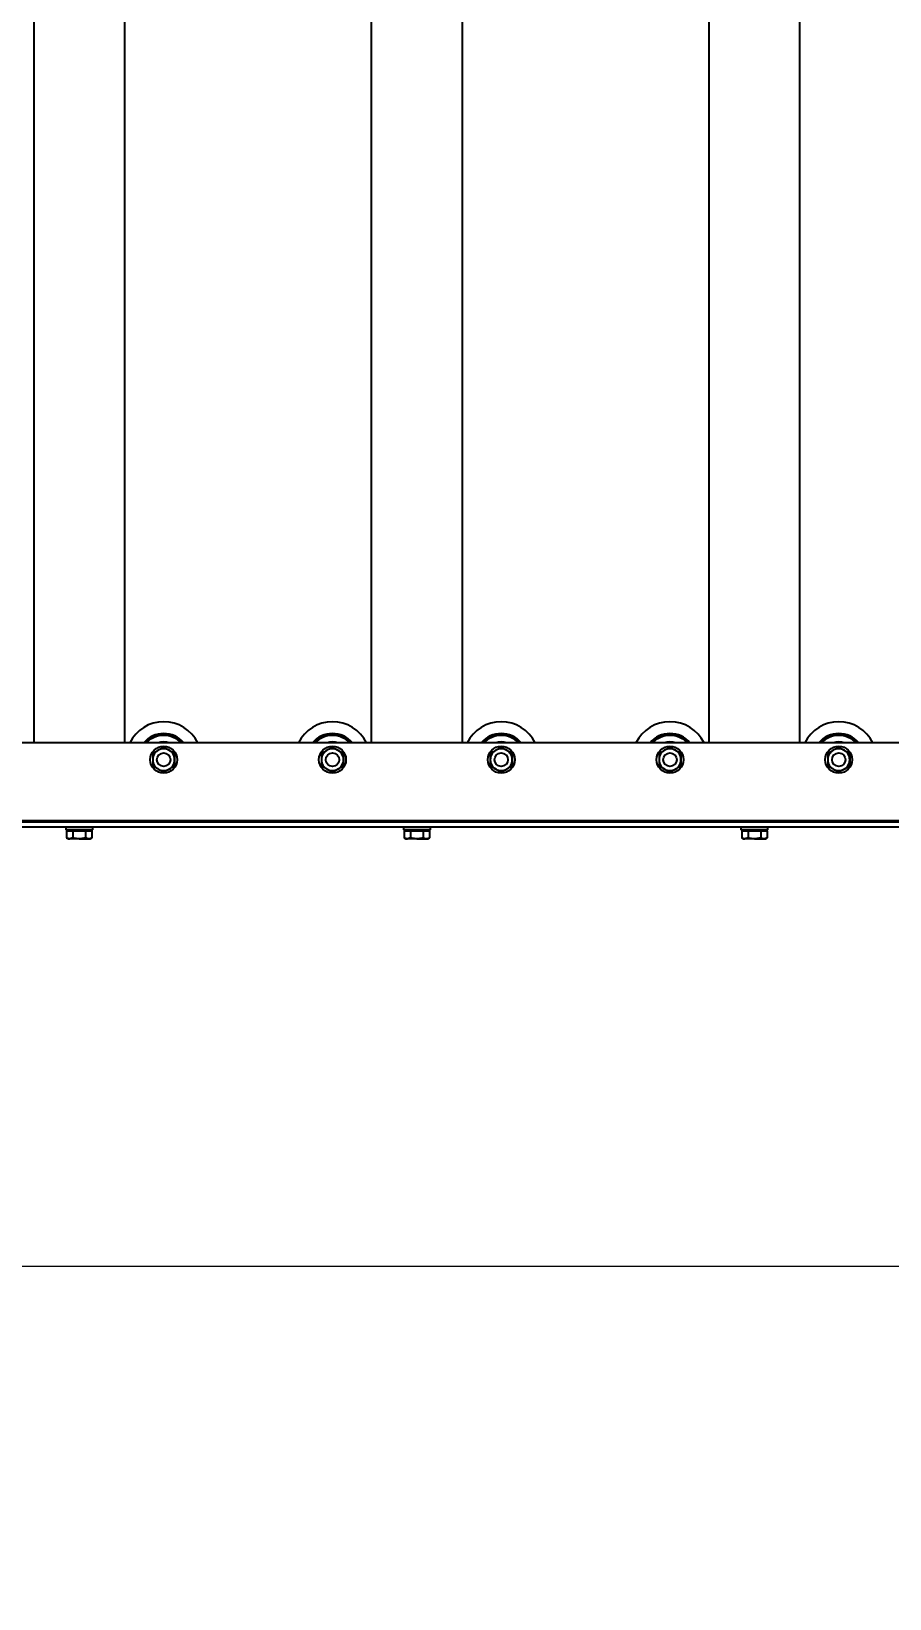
# Model space of a CAD drawing. Header units: millimetres. Extents: x 15 to 415, y 5 to 292.
# Drawn here: x 120.49 to 145.92, y 146.09 to 192.53 of the extents above; entities that cross this region are included whole.
import ezdxf

# ---------------------------------------------------------------- set-up
doc = ezdxf.new("R2010")
doc.units = ezdxf.units.MM
doc.styles.add('SLDTEXTSTYLE0', font='TXT', dxfattribs={"width": 0.75})
doc.dimstyles.new('SLDDIMSTYLE0', dxfattribs={"dimtxt": 3.5, "dimasz": 3.302, "dimexe": 0, "dimexo": 0.0625, "dimgap": 0.875, "dimtad": 1, "dimlfac": 20, "dimrnd": 1e-09, "dimzin": 4, "dimdsep": 46, "dimtxsty": 'SLDTEXTSTYLE0', "dimsah": 1, "dimcen": 0.09, "dimadec": 0, "dimazin": 1, "dimtfac": 1, "dimtofl": 0, "dimtmove": 0, "dimatfit": 3, "dimfxl": 0, "dimfrac": 2, "dimtolj": 1, "dimtzin": 12, "dimarcsym": 0})

# ---------------------------------------------------------------- blocks, each defined once
blk = doc.blocks.new('_D_2')
at = {"color": 7, "linetype": 'Continuous', "lineweight": 0}
for p, q in [((66.907, 167.949), (66.907, 154.949)), ((366.907, 167.949), (366.907, 154.949)), ((66.907, 155.949), (366.907, 155.949))]:
    blk.add_line(p, q, dxfattribs=at)
at = {"color": 7, "linetype": 'Continuous', "lineweight": 18}
for points in [[(66.907, 155.949), (70.209, 155.441), (70.209, 156.457)], [(366.907, 155.949), (363.605, 156.457), (363.605, 155.441)]]:
    blk.add_solid(points, dxfattribs=at)
at = {"color": 7, "linetype": 'Continuous', "lineweight": 18, "insert": (208.503, 160.461), "char_height": 3.5, "attachment_point": 1, "style": 'SLDTEXTSTYLE0'}
blk.add_mtext('6000.00', dxfattribs=at)

msp = doc.modelspace()

# ---------------------------------------------------------------- linework, layer by layer
at = {"color": 7, "linetype": 'Continuous', "lineweight": 25}
for p, q in [((120.55737, 216.4489), (120.55737, 171.4489)), ((123.25737, 171.4489), (123.25737, 216.4489)), ((130.55737, 216.4489), (130.55737, 171.4489)), ((133.25737, 171.4489), (133.25737, 216.4489)), ((140.55737, 216.4489), (140.55737, 171.4489)), ((143.25737, 171.4489), (143.25737, 216.4489)), ((216.75737, 171.4489), (67.05737, 171.4489)), ((124.40737, 171.32417), (124.56987, 171.23035)), ((129.40737, 171.32417), (129.56987, 171.23035)), ((134.40737, 171.32417), (134.56987, 171.23035)), ((139.40737, 171.32417), (139.56987, 171.23035)), ((144.40737, 171.32417), (144.56987, 171.23035)), ((216.75737, 169.0989), (67.05737, 169.0989)), ((216.75737, 168.9489), (67.05737, 168.9489)), ((121.50737, 168.9489), (121.50737, 168.8689)), ((121.90737, 168.8689), (121.50737, 168.8689)), ((121.53209, 168.8389), (121.53209, 168.63292)), ((121.53209, 168.8389), (121.62591, 168.8389)), ((121.53209, 168.63292), (121.58237, 168.6039)), ((121.58237, 168.8689), (121.58237, 168.8389)), ((121.58237, 168.6039), (121.62591, 168.6039)), ((121.62591, 168.8389), (121.71973, 168.8389)), ((121.71973, 168.63292), (121.62591, 168.6039)), ((121.90737, 168.6039), (121.62591, 168.6039)), ((121.71973, 168.8389), (121.71973, 168.63292)), ((121.71973, 168.8389), (121.90737, 168.8389)), ((122.30737, 168.8689), (121.90737, 168.8689)), ((121.90737, 168.8389), (122.095, 168.8389)), ((121.90737, 168.6039), (122.18882, 168.6039)), ((122.095, 168.8389), (122.095, 168.63292)), ((122.095, 168.8389), (122.18882, 168.8389)), ((122.18882, 168.8389), (122.28264, 168.8389)), ((122.18882, 168.6039), (122.23237, 168.6039)), ((122.23237, 168.8389), (122.23237, 168.8689)), ((122.23237, 168.6039), (122.28264, 168.63292)), ((122.28264, 168.8389), (122.28264, 168.63292)), ((122.30737, 168.8689), (122.30737, 168.9489)), ((131.50737, 168.9489), (131.50737, 168.8689)), ((131.90737, 168.8689), (131.50737, 168.8689)), ((131.53209, 168.8389), (131.53209, 168.63292)), ((131.53209, 168.8389), (131.62591, 168.8389)), ((131.53209, 168.63292), (131.58237, 168.6039)), ((131.58237, 168.8689), (131.58237, 168.8389)), ((131.58237, 168.6039), (131.62591, 168.6039)), ((131.62591, 168.8389), (131.71973, 168.8389)), ((131.71973, 168.63292), (131.62591, 168.6039)), ((131.90737, 168.6039), (131.62591, 168.6039)), ((131.71973, 168.8389), (131.71973, 168.63292)), ((131.71973, 168.8389), (131.90737, 168.8389)), ((132.30737, 168.8689), (131.90737, 168.8689)), ((131.90737, 168.8389), (132.095, 168.8389)), ((131.90737, 168.6039), (132.18882, 168.6039)), ((132.095, 168.8389), (132.095, 168.63292)), ((132.095, 168.8389), (132.18882, 168.8389)), ((132.18882, 168.8389), (132.28264, 168.8389)), ((132.18882, 168.6039), (132.23237, 168.6039)), ((132.23237, 168.8389), (132.23237, 168.8689)), ((132.23237, 168.6039), (132.28264, 168.63292)), ((132.28264, 168.8389), (132.28264, 168.63292)), ((132.30737, 168.8689), (132.30737, 168.9489)), ((141.50737, 168.9489), (141.50737, 168.8689)), ((141.90737, 168.8689), (141.50737, 168.8689)), ((141.53209, 168.8389), (141.53209, 168.63292)), ((141.53209, 168.8389), (141.62591, 168.8389)), ((141.53209, 168.63292), (141.58237, 168.6039)), ((141.58237, 168.8689), (141.58237, 168.8389)), ((141.58237, 168.6039), (141.62591, 168.6039)), ((141.62591, 168.8389), (141.71973, 168.8389)), ((141.71973, 168.63292), (141.62591, 168.6039)), ((141.90737, 168.6039), (141.62591, 168.6039)), ((141.71973, 168.8389), (141.71973, 168.63292)), ((141.71973, 168.8389), (141.90737, 168.8389)), ((142.30737, 168.8689), (141.90737, 168.8689)), ((141.90737, 168.8389), (142.095, 168.8389)), ((141.90737, 168.6039), (142.18882, 168.6039)), ((142.095, 168.8389), (142.095, 168.63292)), ((142.095, 168.8389), (142.18882, 168.8389)), ((142.18882, 168.8389), (142.28264, 168.8389)), ((142.18882, 168.6039), (142.23237, 168.6039)), ((142.23237, 168.8389), (142.23237, 168.8689)), ((142.23237, 168.6039), (142.28264, 168.63292)), ((142.28264, 168.8389), (142.28264, 168.63292)), ((142.30737, 168.8689), (142.30737, 168.9489))]:
    msp.add_line(p, q, dxfattribs=at)
at = {"color": 8, "linetype": 'Continuous', "lineweight": 25}
msp.add_line((165.50737, 169.13573), (118.30737, 169.13573), dxfattribs=at)
at = {"color": 7, "linetype": 'Continuous', "lineweight": 25}
for centre, radius in [((124.40737, 170.9489), 0.4), ((129.40737, 170.9489), 0.4), ((134.40737, 170.9489), 0.4), ((139.40737, 170.9489), 0.4), ((144.40737, 170.9489), 0.4), ((124.40737, 170.9489), 0.2), ((129.40737, 170.9489), 0.2), ((134.40737, 170.9489), 0.2), ((139.40737, 170.9489), 0.2), ((144.40737, 170.9489), 0.2)]:
    msp.add_circle(centre, radius, dxfattribs=at)
for centre, radius, start, end in [((124.40737, 170.9489), 1.125, 26.3878, 153.6122), ((129.40737, 170.9489), 1.125, 26.3878, 153.6122), ((134.40737, 170.9489), 1.125, 26.3878, 153.6122), ((139.40737, 170.9489), 1.125, 26.3878, 153.6122), ((144.40737, 170.9489), 1.125, 26.3878, 153.6122), ((124.40737, 170.9489), 0.775, 40.17777, 139.82223), ((124.40737, 170.9489), 0.71929, 44.037901, 135.962099), ((124.40737, 170.9489), 0.53071, 70.411799, 109.588201), ((129.40737, 170.9489), 0.775, 40.17777, 139.82223), ((129.40737, 170.9489), 0.71929, 44.037901, 135.962099), ((129.40737, 170.9489), 0.53071, 70.411799, 109.588201), ((134.40737, 170.9489), 0.775, 40.17777, 139.82223), ((134.40737, 170.9489), 0.71929, 44.037901, 135.962099), ((134.40737, 170.9489), 0.53071, 70.411799, 109.588201), ((139.40737, 170.9489), 0.775, 40.17777, 139.82223), ((139.40737, 170.9489), 0.71929, 44.037901, 135.962099), ((139.40737, 170.9489), 0.53071, 70.411799, 109.588201), ((144.40737, 170.9489), 0.775, 40.17777, 139.82223), ((144.40737, 170.9489), 0.71929, 44.037901, 135.962099), ((144.40737, 170.9489), 0.53071, 70.411799, 109.588201), ((124.40737, 170.9489), 0.325, 120, 180), ((124.40737, 170.9489), 0.325, 180, 240), ((124.40737, 170.9489), 0.325, 60, 120), ((124.40737, 170.9489), 0.325, 0, 60), ((124.40737, 170.9489), 0.325, 300, 0), ((129.40737, 170.9489), 0.325, 120, 180), ((129.40737, 170.9489), 0.325, 180, 240), ((129.40737, 170.9489), 0.325, 60, 120), ((129.40737, 170.9489), 0.325, 0, 60), ((129.40737, 170.9489), 0.325, 300, 0), ((134.40737, 170.9489), 0.325, 120, 180), ((134.40737, 170.9489), 0.325, 180, 240), ((134.40737, 170.9489), 0.325, 60, 120), ((134.40737, 170.9489), 0.325, 0, 60), ((134.40737, 170.9489), 0.325, 300, 0), ((139.40737, 170.9489), 0.325, 120, 180), ((139.40737, 170.9489), 0.325, 180, 240), ((139.40737, 170.9489), 0.325, 60, 120), ((139.40737, 170.9489), 0.325, 0, 60), ((139.40737, 170.9489), 0.325, 300, 0), ((144.40737, 170.9489), 0.325, 120, 180), ((144.40737, 170.9489), 0.325, 180, 240), ((144.40737, 170.9489), 0.325, 60, 120), ((144.40737, 170.9489), 0.325, 0, 60), ((144.40737, 170.9489), 0.325, 300, 0), ((124.40737, 170.9489), 0.325, 240, 300), ((129.40737, 170.9489), 0.325, 240, 300), ((134.40737, 170.9489), 0.325, 240, 300), ((139.40737, 170.9489), 0.325, 240, 300), ((144.40737, 170.9489), 0.325, 240, 300)]:
    msp.add_arc(centre, radius, start, end, dxfattribs=at)
at = {"color": 8, "linetype": 'Continuous', "lineweight": 25}
for points, knots in [([(123.85449, 171.4489), (123.8679, 171.46515), (123.91345, 171.52036), (124.01285, 171.59003), (124.14224, 171.65597), (124.23426, 171.67692), (124.27893, 171.68709)], [0, 0, 0, 0, 0.12713023, 0.43169984, 0.72411269, 1, 1, 1, 1]), ([(124.27893, 171.68709), (124.32438, 171.69254), (124.418, 171.70375), (124.56259, 171.68652), (124.70726, 171.64185), (124.84002, 171.56475), (124.92707, 171.49779), (124.96078, 171.45274), (124.96366, 171.4489)], [0, 0, 0, 0, 0.18103791, 0.37291991, 0.57277921, 0.77687981, 0.98098041, 1, 1, 1, 1]), ([(128.85449, 171.4489), (128.8679, 171.46515), (128.91345, 171.52036), (129.01285, 171.59003), (129.14224, 171.65597), (129.23426, 171.67692), (129.27893, 171.68709)], [0, 0, 0, 0, 0.12713023, 0.43169984, 0.72411269, 1, 1, 1, 1]), ([(129.27893, 171.68709), (129.32438, 171.69254), (129.418, 171.70375), (129.56259, 171.68652), (129.70726, 171.64185), (129.84002, 171.56475), (129.92707, 171.49779), (129.96078, 171.45274), (129.96366, 171.4489)], [0, 0, 0, 0, 0.18103791, 0.37291991, 0.57277921, 0.77687981, 0.98098041, 1, 1, 1, 1]), ([(133.85449, 171.4489), (133.8679, 171.46515), (133.91345, 171.52036), (134.01285, 171.59003), (134.14224, 171.65597), (134.23426, 171.67692), (134.27893, 171.68709)], [0, 0, 0, 0, 0.12713023, 0.43169984, 0.72411269, 1, 1, 1, 1]), ([(134.27893, 171.68709), (134.32438, 171.69254), (134.418, 171.70375), (134.56259, 171.68652), (134.70726, 171.64185), (134.84002, 171.56475), (134.92707, 171.49779), (134.96078, 171.45274), (134.96366, 171.4489)], [0, 0, 0, 0, 0.18103791, 0.37291991, 0.57277921, 0.77687981, 0.98098041, 1, 1, 1, 1]), ([(138.85449, 171.4489), (138.8679, 171.46515), (138.91345, 171.52036), (139.01285, 171.59003), (139.14224, 171.65597), (139.23426, 171.67692), (139.27893, 171.68709)], [0, 0, 0, 0, 0.12713023, 0.43169984, 0.72411269, 1, 1, 1, 1]), ([(139.27893, 171.68709), (139.32438, 171.69254), (139.418, 171.70375), (139.56259, 171.68652), (139.70726, 171.64185), (139.84002, 171.56475), (139.92707, 171.49779), (139.96078, 171.45274), (139.96366, 171.4489)], [0, 0, 0, 0, 0.18103791, 0.37291991, 0.57277921, 0.77687981, 0.98098041, 1, 1, 1, 1]), ([(143.85449, 171.4489), (143.8679, 171.46515), (143.91345, 171.52036), (144.01285, 171.59003), (144.14224, 171.65597), (144.23426, 171.67692), (144.27893, 171.68709)], [0, 0, 0, 0, 0.12713023, 0.43169984, 0.72411269, 1, 1, 1, 1]), ([(144.27893, 171.68709), (144.32438, 171.69254), (144.418, 171.70375), (144.56259, 171.68652), (144.70726, 171.64185), (144.84002, 171.56475), (144.92707, 171.49779), (144.96078, 171.45274), (144.96366, 171.4489)], [0, 0, 0, 0, 0.181037906, 0.372919912, 0.57277921, 0.776879809, 0.980980408, 1, 1, 1, 1])]:
    msp.add_open_spline(points, degree=3, knots=knots, dxfattribs=at)
at = {"color": 7, "linetype": 'Continuous', "lineweight": 25}
for points, knots in [([(124.08237, 171.13654), (124.09548, 171.14411), (124.12176, 171.15928), (124.16209, 171.18256), (124.20319, 171.20629), (124.23094, 171.22232), (124.24487, 171.23035)], [0, 0, 0, 0, 0.24726861, 0.49536257, 0.74687401, 1, 1, 1, 1]), ([(124.08237, 171.13654), (124.08237, 171.12078), (124.08237, 171.05962), (124.08237, 170.99608), (124.08237, 170.9489)], [0, 0, 0, 0, 0.25755135, 1, 1, 1, 1]), ([(124.08237, 170.9489), (124.08237, 170.93183), (124.08237, 170.86832), (124.08237, 170.80648), (124.08237, 170.76126)], [0, 0, 0, 0, 0.26863361, 1, 1, 1, 1]), ([(124.24487, 171.23035), (124.24872, 171.23258), (124.30359, 171.26426), (124.35737, 171.29531), (124.40737, 171.32417)], [0, 0, 0, 0, 0.07021477, 1, 1, 1, 1]), ([(124.56987, 171.23035), (124.57372, 171.22813), (124.62859, 171.19645), (124.68237, 171.1654), (124.73237, 171.13654)], [0, 0, 0, 0, 0.070214766, 1, 1, 1, 1]), ([(124.73237, 171.13654), (124.73237, 171.12078), (124.73237, 171.05962), (124.73237, 170.99608), (124.73237, 170.9489)], [0, 0, 0, 0, 0.257551345, 1, 1, 1, 1]), ([(124.73237, 170.9489), (124.73237, 170.93183), (124.73237, 170.86832), (124.73237, 170.80648), (124.73237, 170.76126)], [0, 0, 0, 0, 0.26863361, 1, 1, 1, 1]), ([(129.08237, 171.13654), (129.09548, 171.14411), (129.12176, 171.15928), (129.16209, 171.18256), (129.20319, 171.20629), (129.23094, 171.22232), (129.24487, 171.23035)], [0, 0, 0, 0, 0.24726861, 0.49536257, 0.74687401, 1, 1, 1, 1]), ([(129.08237, 171.13654), (129.08237, 171.12078), (129.08237, 171.05962), (129.08237, 170.99608), (129.08237, 170.9489)], [0, 0, 0, 0, 0.25755135, 1, 1, 1, 1]), ([(129.08237, 170.9489), (129.08237, 170.93183), (129.08237, 170.86832), (129.08237, 170.80648), (129.08237, 170.76126)], [0, 0, 0, 0, 0.26863361, 1, 1, 1, 1]), ([(129.24487, 171.23035), (129.24872, 171.23258), (129.30359, 171.26426), (129.35737, 171.29531), (129.40737, 171.32417)], [0, 0, 0, 0, 0.07021477, 1, 1, 1, 1]), ([(129.56987, 171.23035), (129.57372, 171.22813), (129.62859, 171.19645), (129.68237, 171.1654), (129.73237, 171.13654)], [0, 0, 0, 0, 0.070214766, 1, 1, 1, 1]), ([(129.73237, 171.13654), (129.73237, 171.12078), (129.73237, 171.05962), (129.73237, 170.99608), (129.73237, 170.9489)], [0, 0, 0, 0, 0.257551345, 1, 1, 1, 1]), ([(129.73237, 170.9489), (129.73237, 170.93183), (129.73237, 170.86832), (129.73237, 170.80648), (129.73237, 170.76126)], [0, 0, 0, 0, 0.26863361, 1, 1, 1, 1]), ([(134.08237, 171.13654), (134.09548, 171.14411), (134.12176, 171.15928), (134.16209, 171.18256), (134.20319, 171.20629), (134.23094, 171.22232), (134.24487, 171.23035)], [0, 0, 0, 0, 0.24726861, 0.49536257, 0.74687401, 1, 1, 1, 1]), ([(134.08237, 171.13654), (134.08237, 171.12078), (134.08237, 171.05962), (134.08237, 170.99608), (134.08237, 170.9489)], [0, 0, 0, 0, 0.25755135, 1, 1, 1, 1]), ([(134.08237, 170.9489), (134.08237, 170.93183), (134.08237, 170.86832), (134.08237, 170.80648), (134.08237, 170.76126)], [0, 0, 0, 0, 0.26863361, 1, 1, 1, 1]), ([(134.24487, 171.23035), (134.24872, 171.23258), (134.30359, 171.26426), (134.35737, 171.29531), (134.40737, 171.32417)], [0, 0, 0, 0, 0.07021477, 1, 1, 1, 1]), ([(134.56987, 171.23035), (134.57372, 171.22813), (134.62859, 171.19645), (134.68237, 171.1654), (134.73237, 171.13654)], [0, 0, 0, 0, 0.070214766, 1, 1, 1, 1]), ([(134.73237, 171.13654), (134.73237, 171.12078), (134.73237, 171.05962), (134.73237, 170.99608), (134.73237, 170.9489)], [0, 0, 0, 0, 0.257551345, 1, 1, 1, 1]), ([(134.73237, 170.9489), (134.73237, 170.93183), (134.73237, 170.86832), (134.73237, 170.80648), (134.73237, 170.76126)], [0, 0, 0, 0, 0.26863361, 1, 1, 1, 1]), ([(139.08237, 171.13654), (139.09548, 171.14411), (139.12176, 171.15928), (139.16209, 171.18256), (139.20319, 171.20629), (139.23094, 171.22232), (139.24487, 171.23035)], [0, 0, 0, 0, 0.24726861, 0.49536257, 0.74687401, 1, 1, 1, 1]), ([(139.08237, 171.13654), (139.08237, 171.12078), (139.08237, 171.05962), (139.08237, 170.99608), (139.08237, 170.9489)], [0, 0, 0, 0, 0.25755135, 1, 1, 1, 1]), ([(139.08237, 170.9489), (139.08237, 170.93183), (139.08237, 170.86832), (139.08237, 170.80648), (139.08237, 170.76126)], [0, 0, 0, 0, 0.26863361, 1, 1, 1, 1]), ([(139.24487, 171.23035), (139.24872, 171.23258), (139.30359, 171.26426), (139.35737, 171.29531), (139.40737, 171.32417)], [0, 0, 0, 0, 0.07021477, 1, 1, 1, 1]), ([(139.56987, 171.23035), (139.57372, 171.22813), (139.62859, 171.19645), (139.68237, 171.1654), (139.73237, 171.13654)], [0, 0, 0, 0, 0.070214766, 1, 1, 1, 1]), ([(139.73237, 171.13654), (139.73237, 171.12078), (139.73237, 171.05962), (139.73237, 170.99608), (139.73237, 170.9489)], [0, 0, 0, 0, 0.257551345, 1, 1, 1, 1]), ([(139.73237, 170.9489), (139.73237, 170.93183), (139.73237, 170.86832), (139.73237, 170.80648), (139.73237, 170.76126)], [0, 0, 0, 0, 0.26863361, 1, 1, 1, 1]), ([(144.08237, 171.13654), (144.09548, 171.14411), (144.12176, 171.15928), (144.16209, 171.18256), (144.20319, 171.20629), (144.23094, 171.22232), (144.24487, 171.23035)], [0, 0, 0, 0, 0.24726861, 0.49536257, 0.74687401, 1, 1, 1, 1]), ([(144.08237, 171.13654), (144.08237, 171.12078), (144.08237, 171.05962), (144.08237, 170.99608), (144.08237, 170.9489)], [0, 0, 0, 0, 0.25755135, 1, 1, 1, 1]), ([(144.08237, 170.9489), (144.08237, 170.93183), (144.08237, 170.86832), (144.08237, 170.80648), (144.08237, 170.76126)], [0, 0, 0, 0, 0.26863361, 1, 1, 1, 1]), ([(144.24487, 171.23035), (144.24872, 171.23258), (144.30359, 171.26426), (144.35737, 171.29531), (144.40737, 171.32417)], [0, 0, 0, 0, 0.07021477, 1, 1, 1, 1]), ([(144.56987, 171.23035), (144.57372, 171.22813), (144.62859, 171.19645), (144.68237, 171.1654), (144.73237, 171.13654)], [0, 0, 0, 0, 0.070214766, 1, 1, 1, 1]), ([(144.73237, 171.13654), (144.73237, 171.12078), (144.73237, 171.05962), (144.73237, 170.99608), (144.73237, 170.9489)], [0, 0, 0, 0, 0.257551345, 1, 1, 1, 1]), ([(144.73237, 170.9489), (144.73237, 170.93183), (144.73237, 170.86832), (144.73237, 170.80648), (144.73237, 170.76126)], [0, 0, 0, 0, 0.26863361, 1, 1, 1, 1]), ([(124.24487, 170.66744), (124.24102, 170.66966), (124.21185, 170.6865), (124.15685, 170.71825), (124.10735, 170.74684), (124.08237, 170.76126)], [0, 0, 0, 0, 0.07007691, 0.53077766, 1, 1, 1, 1]), ([(124.40737, 170.57362), (124.39425, 170.58119), (124.36797, 170.59636), (124.32764, 170.61965), (124.28655, 170.64337), (124.25879, 170.6594), (124.24487, 170.66744)], [0, 0, 0, 0, 0.24726861, 0.49536257, 0.74687401, 1, 1, 1, 1]), ([(124.56987, 170.66744), (124.56602, 170.66521), (124.53685, 170.64837), (124.48185, 170.61662), (124.43235, 170.58804), (124.40737, 170.57362)], [0, 0, 0, 0, 0.07007691, 0.53077766, 1, 1, 1, 1]), ([(124.73237, 170.76126), (124.70598, 170.74602), (124.65271, 170.71527), (124.59765, 170.68348), (124.56987, 170.66744)], [0, 0, 0, 0, 0.49545796, 1, 1, 1, 1]), ([(129.24487, 170.66744), (129.24102, 170.66966), (129.21185, 170.6865), (129.15685, 170.71825), (129.10735, 170.74684), (129.08237, 170.76126)], [0, 0, 0, 0, 0.07007691, 0.53077766, 1, 1, 1, 1]), ([(129.40737, 170.57362), (129.39425, 170.58119), (129.36797, 170.59636), (129.32764, 170.61965), (129.28655, 170.64337), (129.25879, 170.6594), (129.24487, 170.66744)], [0, 0, 0, 0, 0.24726861, 0.49536257, 0.74687401, 1, 1, 1, 1]), ([(129.56987, 170.66744), (129.56602, 170.66521), (129.53685, 170.64837), (129.48185, 170.61662), (129.43235, 170.58804), (129.40737, 170.57362)], [0, 0, 0, 0, 0.07007691, 0.53077766, 1, 1, 1, 1]), ([(129.73237, 170.76126), (129.70598, 170.74602), (129.65271, 170.71527), (129.59765, 170.68348), (129.56987, 170.66744)], [0, 0, 0, 0, 0.49545796, 1, 1, 1, 1]), ([(134.24487, 170.66744), (134.24102, 170.66966), (134.21185, 170.6865), (134.15685, 170.71825), (134.10735, 170.74684), (134.08237, 170.76126)], [0, 0, 0, 0, 0.07007691, 0.53077766, 1, 1, 1, 1]), ([(134.40737, 170.57362), (134.39425, 170.58119), (134.36797, 170.59636), (134.32764, 170.61965), (134.28655, 170.64337), (134.25879, 170.6594), (134.24487, 170.66744)], [0, 0, 0, 0, 0.24726861, 0.49536257, 0.74687401, 1, 1, 1, 1]), ([(134.56987, 170.66744), (134.56602, 170.66521), (134.53685, 170.64837), (134.48185, 170.61662), (134.43235, 170.58804), (134.40737, 170.57362)], [0, 0, 0, 0, 0.07007691, 0.53077766, 1, 1, 1, 1]), ([(134.73237, 170.76126), (134.70598, 170.74602), (134.65271, 170.71527), (134.59765, 170.68348), (134.56987, 170.66744)], [0, 0, 0, 0, 0.49545796, 1, 1, 1, 1]), ([(139.24487, 170.66744), (139.24102, 170.66966), (139.21185, 170.6865), (139.15685, 170.71825), (139.10735, 170.74684), (139.08237, 170.76126)], [0, 0, 0, 0, 0.07007691, 0.53077766, 1, 1, 1, 1]), ([(139.40737, 170.57362), (139.39425, 170.58119), (139.36797, 170.59636), (139.32764, 170.61965), (139.28655, 170.64337), (139.25879, 170.6594), (139.24487, 170.66744)], [0, 0, 0, 0, 0.24726861, 0.49536257, 0.74687401, 1, 1, 1, 1]), ([(139.56987, 170.66744), (139.56602, 170.66521), (139.53685, 170.64837), (139.48185, 170.61662), (139.43235, 170.58804), (139.40737, 170.57362)], [0, 0, 0, 0, 0.07007691, 0.53077766, 1, 1, 1, 1]), ([(139.73237, 170.76126), (139.70598, 170.74602), (139.65271, 170.71527), (139.59765, 170.68348), (139.56987, 170.66744)], [0, 0, 0, 0, 0.49545796, 1, 1, 1, 1]), ([(144.24487, 170.66744), (144.24102, 170.66966), (144.21185, 170.6865), (144.15685, 170.71825), (144.10735, 170.74684), (144.08237, 170.76126)], [0, 0, 0, 0, 0.07007691, 0.53077766, 1, 1, 1, 1]), ([(144.40737, 170.57362), (144.39425, 170.58119), (144.36797, 170.59636), (144.32764, 170.61965), (144.28655, 170.64337), (144.25879, 170.6594), (144.24487, 170.66744)], [0, 0, 0, 0, 0.24726861, 0.49536257, 0.74687401, 1, 1, 1, 1]), ([(144.56987, 170.66744), (144.56602, 170.66521), (144.53685, 170.64837), (144.48185, 170.61662), (144.43235, 170.58804), (144.40737, 170.57362)], [0, 0, 0, 0, 0.07007691, 0.53077766, 1, 1, 1, 1]), ([(144.73237, 170.76126), (144.70598, 170.74602), (144.65271, 170.71527), (144.59765, 170.68348), (144.56987, 170.66744)], [0, 0, 0, 0, 0.49545796, 1, 1, 1, 1]), ([(121.62591, 168.6039), (121.62368, 168.60393), (121.61782, 168.60401), (121.6083, 168.60486), (121.59738, 168.60663), (121.58277, 168.61009), (121.5682, 168.6151), (121.55372, 168.62148), (121.54286, 168.62686), (121.53568, 168.6309), (121.53209, 168.63292)], [0, 0, 0, 0, 0.070036107, 0.184842993, 0.299816611, 0.41526294, 0.647866756, 0.765024679, 0.882473115, 1, 1, 1, 1]), ([(121.90737, 168.6039), (121.89201, 168.60425), (121.82851, 168.60569), (121.76664, 168.62118), (121.71973, 168.63292)], [0, 0, 0, 0, 0.24185142, 1, 1, 1, 1]), ([(122.095, 168.63292), (122.08133, 168.6291), (122.02022, 168.61201), (121.95669, 168.60744), (121.90737, 168.6039)], [0, 0, 0, 0, 0.22371328, 1, 1, 1, 1]), ([(122.18882, 168.6039), (122.1866, 168.60393), (122.16976, 168.60419), (122.13801, 168.61053), (122.10943, 168.62542), (122.095, 168.63292)], [0, 0, 0, 0, 0.070076912, 0.530777664, 1, 1, 1, 1]), ([(122.28264, 168.63292), (122.27507, 168.62878), (122.25988, 168.62046), (122.24051, 168.61284), (122.22481, 168.60828), (122.2129, 168.60579), (122.20088, 168.6042), (122.19285, 168.604), (122.18882, 168.6039)], [0, 0, 0, 0, 0.247344902, 0.496012187, 0.620985333, 0.74684355, 0.873309532, 1, 1, 1, 1]), ([(131.62591, 168.6039), (131.62368, 168.60393), (131.61782, 168.60401), (131.6083, 168.60486), (131.59738, 168.60663), (131.58277, 168.61009), (131.5682, 168.6151), (131.55372, 168.62148), (131.54286, 168.62686), (131.53568, 168.6309), (131.53209, 168.63292)], [0, 0, 0, 0, 0.070036107, 0.184842993, 0.299816611, 0.41526294, 0.647866756, 0.765024679, 0.882473115, 1, 1, 1, 1]), ([(131.90737, 168.6039), (131.89201, 168.60425), (131.82851, 168.60569), (131.76664, 168.62118), (131.71973, 168.63292)], [0, 0, 0, 0, 0.24185142, 1, 1, 1, 1]), ([(132.095, 168.63292), (132.08133, 168.6291), (132.02022, 168.61201), (131.95669, 168.60744), (131.90737, 168.6039)], [0, 0, 0, 0, 0.22371328, 1, 1, 1, 1]), ([(132.18882, 168.6039), (132.1866, 168.60393), (132.16976, 168.60419), (132.13801, 168.61053), (132.10943, 168.62542), (132.095, 168.63292)], [0, 0, 0, 0, 0.070076912, 0.530777664, 1, 1, 1, 1]), ([(132.28264, 168.63292), (132.27507, 168.62878), (132.25988, 168.62046), (132.24051, 168.61284), (132.22481, 168.60828), (132.2129, 168.60579), (132.20088, 168.6042), (132.19285, 168.604), (132.18882, 168.6039)], [0, 0, 0, 0, 0.247344902, 0.496012187, 0.620985333, 0.74684355, 0.873309532, 1, 1, 1, 1]), ([(141.62591, 168.6039), (141.62368, 168.60393), (141.61782, 168.60401), (141.6083, 168.60486), (141.59738, 168.60663), (141.58277, 168.61009), (141.5682, 168.6151), (141.55372, 168.62148), (141.54286, 168.62686), (141.53568, 168.6309), (141.53209, 168.63292)], [0, 0, 0, 0, 0.07003611, 0.18484299, 0.29981661, 0.41526294, 0.64786676, 0.76502468, 0.88247311, 1, 1, 1, 1]), ([(141.90737, 168.6039), (141.89201, 168.60425), (141.82851, 168.60569), (141.76664, 168.62118), (141.71973, 168.63292)], [0, 0, 0, 0, 0.24185142, 1, 1, 1, 1]), ([(142.095, 168.63292), (142.08133, 168.6291), (142.02022, 168.61201), (141.95669, 168.60744), (141.90737, 168.6039)], [0, 0, 0, 0, 0.22371328, 1, 1, 1, 1]), ([(142.18882, 168.6039), (142.1866, 168.60393), (142.16976, 168.60419), (142.13801, 168.61053), (142.10943, 168.62542), (142.095, 168.63292)], [0, 0, 0, 0, 0.070076912, 0.530777664, 1, 1, 1, 1]), ([(142.28264, 168.63292), (142.27507, 168.62878), (142.25988, 168.62046), (142.24051, 168.61284), (142.22481, 168.60828), (142.2129, 168.60579), (142.20088, 168.6042), (142.19285, 168.604), (142.18882, 168.6039)], [0, 0, 0, 0, 0.247344902, 0.496012187, 0.620985333, 0.74684355, 0.873309532, 1, 1, 1, 1])]:
    msp.add_open_spline(points, degree=3, knots=knots, dxfattribs=at)

# ---------------------------------------------------------------- texts
at = {"color": 7, "linetype": 'Continuous', "lineweight": 0, "insert": (143.80172, 259.05762), "char_height": 12.7, "attachment_point": 1, "rotation": 310, "style": 'SLDTEXTSTYLE0'}
msp.add_mtext('DrawingRegister Example', dxfattribs=at)

# ---------------------------------------------------------------- dimensions: what is measured, and where the dimension line sits
at = {"color": 7, "linetype": 'Continuous', "lineweight": 18}
dim = msp.add_linear_dim(base=(366.90737, 155.9488), p1=(66.90737, 168.9489), p2=(366.90737, 168.9489), angle=0, dimstyle='SLDDIMSTYLE0', dxfattribs=at)
dim.commit()
dim.dimension.update_dxf_attribs({"geometry": '_D_2', "text_midpoint": (216.90737, 155.9488), "dimtype": 160})

doc.saveas('drawing.dxf')
